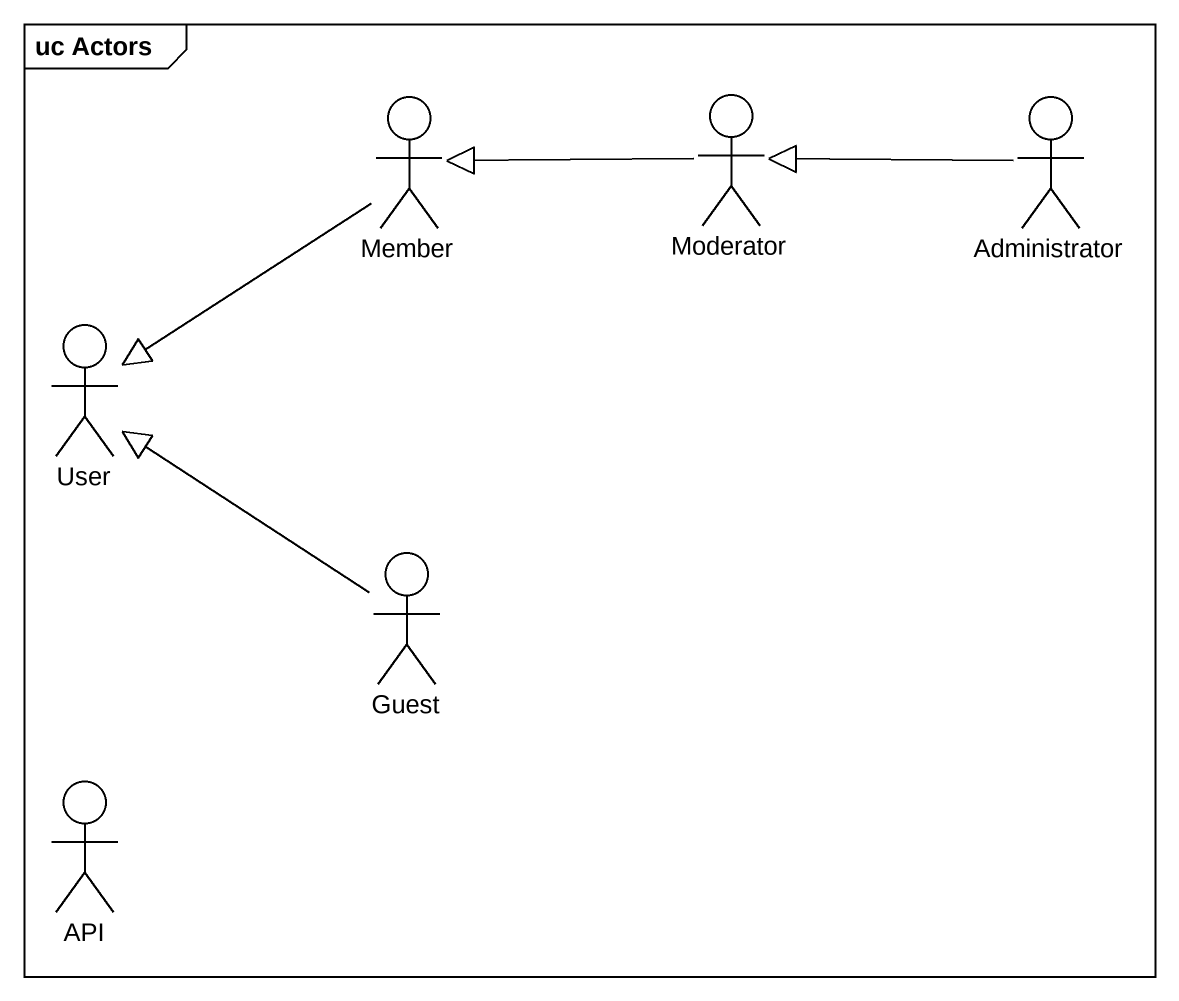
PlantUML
@startuml
mainframe uc Actors
actor Member #FFFFFF
actor Moderator #FFFFFF
actor Administrator #FFFFFF
actor User #FFFFFF
actor Guest #FFFFFF
actor API #FFFFFF
Member --|> User
Moderator -left-|> Member
Administrator -left-|> Moderator
Guest -up-|> User
@enduml
